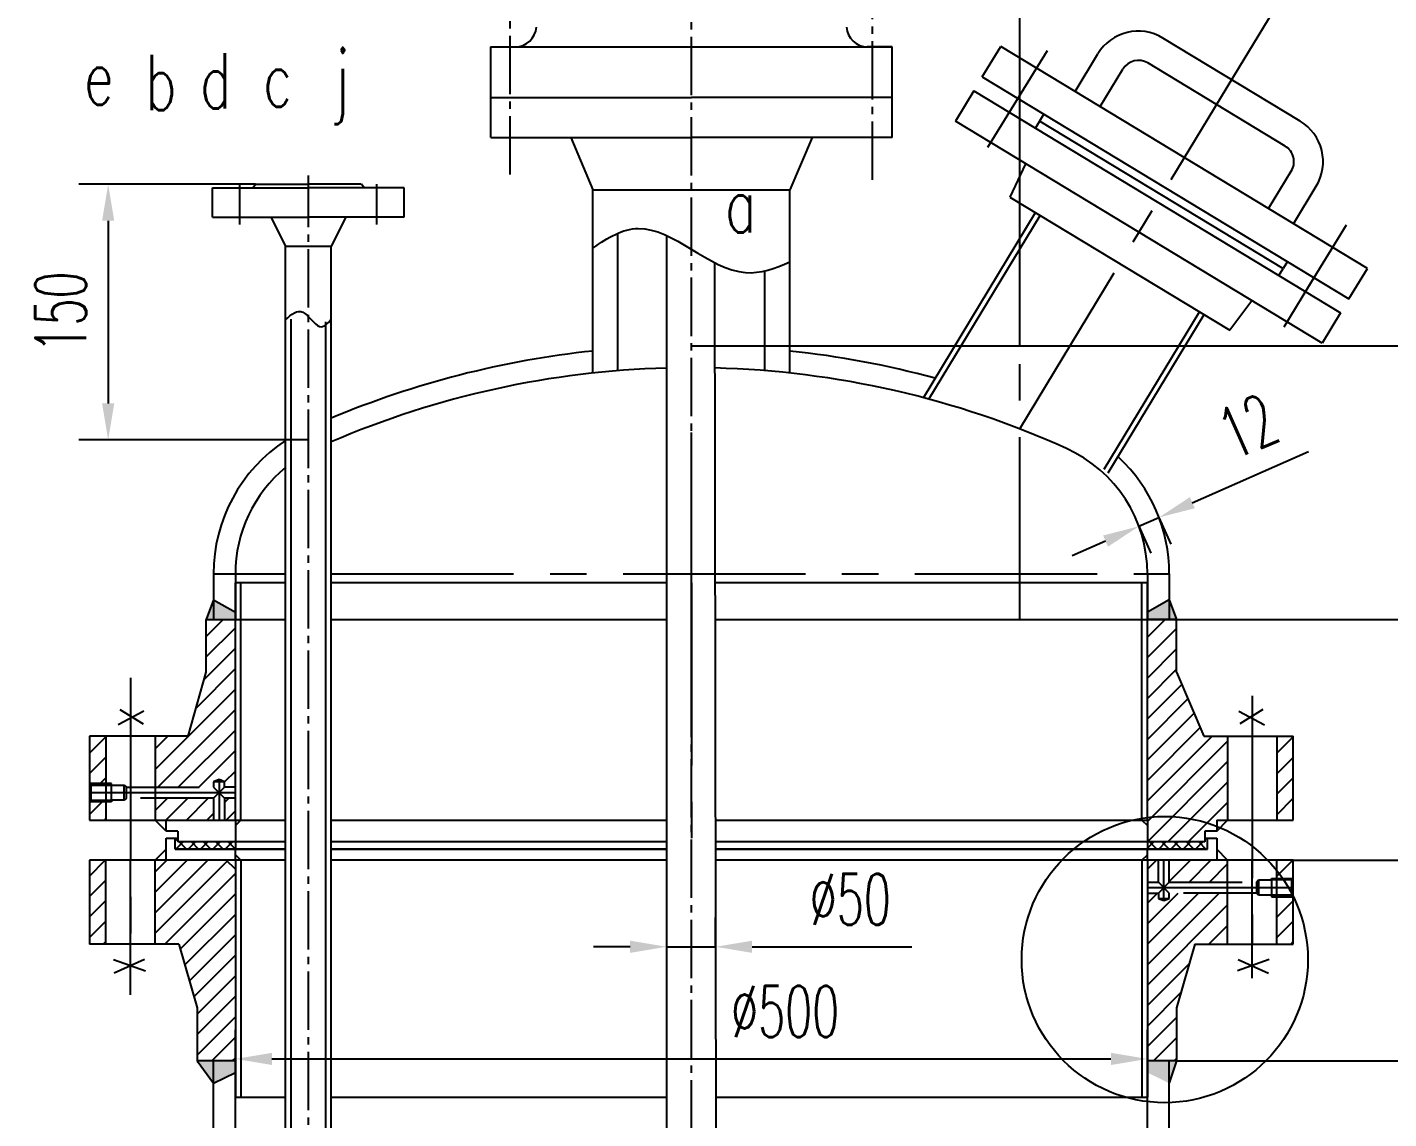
# Model space of a CAD drawing. Extents: x -80 to 3280, y -80 to 4672.
# Drawn here: x 558 to 1304, y 3226 to 3824 of the extents above; entities that cross this region are included whole.
import ezdxf

# ---------------------------------------------------------------- set-up
doc = ezdxf.new("R2010")
doc.units = 0
doc.header["$LTSCALE"] = 80
for name, pattern in [('CENT2', [0.55, 0.4, -0.05, 0.05, -0.05]), ('CENTER', [2, 1.25, -0.25, 0.25, -0.25]), ('DASHED', [0.75, 0.5, -0.25])]:
    doc.linetypes.add(name, pattern=pattern)
doc.layers.get('0').update_dxf_attribs({"linetype": 'CONTINUOUS'})
doc.layers.get('DEFPOINTS').update_dxf_attribs({"linetype": 'CONTINUOUS'})
for name, color, linetype in [('1轮廓实线层', 7, 'CONTINUOUS'), ('2细线层', 3, 'CONTINUOUS'), ('3中心线层', 1, 'CENTER'), ('4虚线层', 6, 'DASHED'), ('5剖面线层', 2, 'CONTINUOUS'), ('6文字层', 3, 'CONTINUOUS'), ('7标注层', 4, 'CONTINUOUS'), ('8符号标注层', 31, 'CONTINUOUS'), ('A', 2, 'CONTINUOUS'), ('C2', 1, 'CENT2')]:
    doc.layers.add(name, color=color, linetype=linetype)
doc.styles.add('PC_TEXTSTYLE', font='romans.shx', dxfattribs={"width": 0.618, "bigfont": 'hzfs.shx'})
doc.dimstyles.new('TH_GBDIM', dxfattribs={"dimscale": 8, "dimtxt": 3.5, "dimasz": 2.5, "dimexe": 2, "dimexo": 0, "dimgap": 1.5, "dimtad": 1, "dimdec": 1, "dimzin": 0, "dimdsep": 46, "dimtxsty": 'PC_TEXTSTYLE', "dimcen": 2.5, "dimadec": 0, "dimazin": 0, "dimtfac": 0.714286, "dimtdec": 4, "dimtmove": 0, "dimatfit": 3, "dimfxl": 0, "dimtolj": 1, "dimtzin": 0, "dimarcsym": 0})
pattern_1 = [(45, (-3659.5726, 274.477), (-5.61266, 5.61266), [])]
pattern_2 = [(45, (-3658.1023, -21.6757), (-3.367596, 3.367596), []), (135, (-3658.1023, -21.6757), (-3.367596, -3.367596), [])]

# ---------------------------------------------------------------- blocks, each defined once
blk = doc.blocks.new('*D50')
at = {"layer": '7标注层', "color": 0, "lineweight": -2, "ltscale": 10}
for p, q in [((672.08, 3237.37), (672.08, 3274.42)), ((1172.08, 3237.37), (1172.08, 3274.42)), ((692.08, 3258.42), (1152.08, 3258.42))]:
    blk.add_line(p, q, dxfattribs=at)
at = {"layer": '7标注层', "color": 0, "ltscale": 10}
for points in [[(692.08, 3261.75), (692.08, 3255.09), (672.08, 3258.42)], [(1152.08, 3261.75), (1152.08, 3255.09), (1172.08, 3258.42)]]:
    blk.add_solid(points, dxfattribs=at)
at = {"layer": 'DEFPOINTS', "color": 0, "ltscale": 10}
for p in [(1172.08, 3258.42), (672.08, 3237.37), (1172.08, 3237.37)]:
    blk.add_point(p, dxfattribs=at)
at = {"layer": '7标注层', "color": 0, "ltscale": 10, "insert": (973.48, 3284.42), "char_height": 28, "attachment_point": 5, "style": 'PC_TEXTSTYLE'}
blk.add_mtext('\\A1;%%c500{}{}', dxfattribs=at)
blk = doc.blocks.new('*D51')
at = {"layer": '7标注层', "color": 0, "lineweight": -2, "ltscale": 10}
for p, q in [((908.47, 3352.9), (908.47, 3303.9)), ((935.33, 3319.9), (935.33, 3335.9)), ((888.47, 3319.9), (868.47, 3319.9)), ((908.47, 3319.9), (935.33, 3319.9)), ((955.33, 3319.9), (1043, 3319.9))]:
    blk.add_line(p, q, dxfattribs=at)
at = {"layer": '7标注层', "color": 0, "ltscale": 10}
for points in [[(888.47, 3323.23), (888.47, 3316.57), (908.47, 3319.9)], [(955.33, 3323.23), (955.33, 3316.57), (935.33, 3319.9)]]:
    blk.add_solid(points, dxfattribs=at)
at = {"layer": 'DEFPOINTS', "color": 0, "ltscale": 10}
for p in [(908.47, 3352.9), (935.33, 3319.9), (935.33, 3319.9)]:
    blk.add_point(p, dxfattribs=at)
at = {"layer": '7标注层', "color": 0, "ltscale": 10, "insert": (1009.17, 3345.9), "char_height": 28, "attachment_point": 5, "style": 'PC_TEXTSTYLE'}
blk.add_mtext('\\A1;%%c50{}{}', dxfattribs=at)
blk = doc.blocks.new('*D52')
at = {"layer": '7标注层', "color": 0, "lineweight": -2, "ltscale": 10}
for p, q in [((1188.08, 3257.37), (1533.44, 3257.37)), ((1517.44, 3237.37), (1517.44, 2819.37)), ((1184.08, 2799.37), (1533.44, 2799.37))]:
    blk.add_line(p, q, dxfattribs=at)
at = {"layer": '7标注层', "color": 0, "ltscale": 10}
for points in [[(1514.11, 3237.37), (1520.77, 3237.37), (1517.44, 3257.37)], [(1514.11, 2819.37), (1520.77, 2819.37), (1517.44, 2799.37)]]:
    blk.add_solid(points, dxfattribs=at)
at = {"layer": 'DEFPOINTS', "color": 0, "ltscale": 10}
for p in [(1188.08, 3257.37), (1184.08, 2799.37), (1517.44, 2799.37)]:
    blk.add_point(p, dxfattribs=at)
at = {"layer": '7标注层', "color": 0, "ltscale": 10, "insert": (1491.44, 3028.37), "char_height": 28, "attachment_point": 5, "rotation": 90, "style": 'PC_TEXTSTYLE'}
blk.add_mtext('\\A1;458', dxfattribs=at)
blk = doc.blocks.new('*D53')
at = {"layer": '7标注层', "color": 0, "lineweight": -2, "ltscale": 10}
for p, q in [((1252.08, 3367.37), (1617.55, 3367.37)), ((1601.55, 3347.37), (1601.55, 2784.37)), ((1232.08, 2764.37), (1617.55, 2764.37))]:
    blk.add_line(p, q, dxfattribs=at)
at = {"layer": '7标注层', "color": 0, "ltscale": 10}
for points in [[(1598.21, 3347.37), (1604.88, 3347.37), (1601.55, 3367.37)], [(1598.21, 2784.37), (1604.88, 2784.37), (1601.55, 2764.37)]]:
    blk.add_solid(points, dxfattribs=at)
at = {"layer": 'DEFPOINTS', "color": 0, "ltscale": 10}
for p in [(1252.08, 3367.37), (1232.08, 2764.37), (1601.55, 2764.37)]:
    blk.add_point(p, dxfattribs=at)
at = {"layer": '7标注层', "color": 0, "ltscale": 10, "insert": (1575.55, 3065.87), "char_height": 28, "attachment_point": 5, "rotation": 90, "style": 'PC_TEXTSTYLE'}
blk.add_mtext('\\A1;603', dxfattribs=at)
blk = doc.blocks.new('*D54')
at = {"layer": '7标注层', "color": 0, "lineweight": -2, "ltscale": 10}
for p, q in [((922.08, 3649.37), (1711.46, 3649.37)), ((1695.46, 3629.37), (1695.46, 2658.44)), ((922.08, 2638.44), (1711.46, 2638.44))]:
    blk.add_line(p, q, dxfattribs=at)
at = {"layer": '7标注层', "color": 0, "ltscale": 10}
for points in [[(1692.13, 3629.37), (1698.79, 3629.37), (1695.46, 3649.37)], [(1692.13, 2658.44), (1698.79, 2658.44), (1695.46, 2638.44)]]:
    blk.add_solid(points, dxfattribs=at)
at = {"layer": 'DEFPOINTS', "color": 0, "ltscale": 10}
for p in [(922.08, 3649.37), (922.08, 2638.44), (1695.46, 2638.44)]:
    blk.add_point(p, dxfattribs=at)
at = {"layer": '7标注层', "color": 0, "ltscale": 10, "insert": (1669.46, 3143.91), "char_height": 28, "attachment_point": 5, "rotation": 90, "style": 'PC_TEXTSTYLE'}
blk.add_mtext('\\A1;1000{}{}', dxfattribs=at)
blk = doc.blocks.new('*D55')
at = {"layer": '7标注层', "color": 0, "lineweight": -2, "ltscale": 10}
for p, q in [((1252.08, 3367.37), (1362.77, 3367.37)), ((1346.77, 3347.37), (1346.77, 2987.22)), ((1343.86, 2967.22), (1362.77, 2967.22))]:
    blk.add_line(p, q, dxfattribs=at)
at = {"layer": '7标注层', "color": 0, "ltscale": 10}
for points in [[(1343.44, 3347.37), (1350.11, 3347.37), (1346.77, 3367.37)], [(1343.44, 2987.22), (1350.11, 2987.22), (1346.77, 2967.22)]]:
    blk.add_solid(points, dxfattribs=at)
at = {"layer": 'DEFPOINTS', "color": 0, "ltscale": 10}
for p in [(1252.08, 3367.37), (1343.86, 2967.22), (1346.77, 2967.22)]:
    blk.add_point(p, dxfattribs=at)
at = {"layer": '7标注层', "color": 0, "ltscale": 10, "insert": (1320.77, 3167.3), "char_height": 28, "attachment_point": 5, "rotation": 90, "style": 'PC_TEXTSTYLE'}
blk.add_mtext('\\A1;400', dxfattribs=at)
blk = doc.blocks.new('*D58')
at = {"layer": '7标注层', "color": 0, "lineweight": -2, "ltscale": 10}
for p, q in [((1196.72, 3563.36), (1260.32, 3591.49)), ((1167.44, 3550.41), (1178.43, 3555.27)), ((1178.43, 3555.27), (1184.9, 3540.64)), ((1167.44, 3550.41), (1173.91, 3535.77)), ((1149.15, 3542.32), (1130.86, 3534.23))]:
    blk.add_line(p, q, dxfattribs=at)
at = {"layer": '7标注层', "color": 0, "ltscale": 10}
for points in [[(1195.38, 3566.41), (1198.07, 3560.31), (1178.43, 3555.27)], [(1147.8, 3545.37), (1150.5, 3539.27), (1167.44, 3550.41)]]:
    blk.add_solid(points, dxfattribs=at)
at = {"layer": 'DEFPOINTS', "color": 0, "ltscale": 10}
for p in [(1178.43, 3555.27), (1178.43, 3555.27), (1167.44, 3550.41)]:
    blk.add_point(p, dxfattribs=at)
at = {"layer": '7标注层', "color": 0, "ltscale": 10, "insert": (1227.15, 3605.25), "char_height": 28, "attachment_point": 5, "rotation": 23.85968, "style": 'PC_TEXTSTYLE'}
blk.add_mtext('\\A1;12', dxfattribs=at)
blk = doc.blocks.new('*D62')
at = {"layer": '2细线层', "color": 0, "lineweight": -2, "ltscale": 10}
for p, q in [((1188.08, 3499.37), (1533.44, 3499.37)), ((1517.44, 3479.37), (1517.44, 3277.37)), ((1188.08, 3257.37), (1533.44, 3257.37))]:
    blk.add_line(p, q, dxfattribs=at)
at = {"layer": '2细线层', "color": 0, "ltscale": 10}
for points in [[(1514.11, 3479.37), (1520.77, 3479.37), (1517.44, 3499.37)], [(1514.11, 3277.37), (1520.77, 3277.37), (1517.44, 3257.37)]]:
    blk.add_solid(points, dxfattribs=at)
at = {"layer": 'DEFPOINTS', "color": 0, "ltscale": 10}
for p in [(1188.08, 3499.37), (1188.08, 3257.37), (1517.44, 3257.37)]:
    blk.add_point(p, dxfattribs=at)
at = {"layer": '2细线层', "color": 0, "ltscale": 10, "insert": (1491.44, 3319.38), "char_height": 28, "attachment_point": 5, "rotation": 90, "style": 'PC_TEXTSTYLE'}
blk.add_mtext('\\A1;242', dxfattribs=at)
blk = doc.blocks.new('*D63')
at = {"layer": '2细线层', "color": 0, "lineweight": -2, "ltscale": 10}
for p, q in [((683.07, 3737.97), (586.31, 3737.97)), ((602.31, 3717.97), (602.31, 3617.79)), ((712.08, 3597.79), (586.31, 3597.79))]:
    blk.add_line(p, q, dxfattribs=at)
at = {"layer": '2细线层', "color": 0, "ltscale": 10}
for points in [[(598.98, 3717.97), (605.64, 3717.97), (602.31, 3737.97)], [(598.98, 3617.79), (605.64, 3617.79), (602.31, 3597.79)]]:
    blk.add_solid(points, dxfattribs=at)
at = {"layer": 'DEFPOINTS', "color": 0, "ltscale": 10}
for p in [(683.07, 3737.97), (602.31, 3597.79), (712.08, 3597.79)]:
    blk.add_point(p, dxfattribs=at)
at = {"layer": '2细线层', "color": 0, "ltscale": 10, "insert": (576.31, 3667.88), "char_height": 28, "attachment_point": 5, "rotation": 90, "style": 'PC_TEXTSTYLE'}
blk.add_mtext('\\A1;150{}{}', dxfattribs=at)
blk = doc.blocks.new('*D68')
at = {"layer": '2细线层', "color": 0, "lineweight": -2, "ltscale": 10}
for p, q in [((922.08, 3649.37), (1532.85, 3649.37)), ((1516.85, 3629.37), (1516.85, 3519.37)), ((1188.08, 3499.37), (1532.85, 3499.37))]:
    blk.add_line(p, q, dxfattribs=at)
at = {"layer": '2细线层', "color": 0, "ltscale": 10}
for points in [[(1513.52, 3629.37), (1520.18, 3629.37), (1516.85, 3649.37)], [(1513.52, 3519.37), (1520.18, 3519.37), (1516.85, 3499.37)]]:
    blk.add_solid(points, dxfattribs=at)
at = {"layer": 'DEFPOINTS', "color": 0, "ltscale": 10}
for p in [(922.08, 3649.37), (1188.08, 3499.37), (1516.85, 3499.37)]:
    blk.add_point(p, dxfattribs=at)
at = {"layer": '2细线层', "color": 0, "ltscale": 10, "insert": (1490.85, 3574.37), "char_height": 28, "attachment_point": 5, "rotation": 90, "style": 'PC_TEXTSTYLE'}
blk.add_mtext('\\A1;150', dxfattribs=at)
blk = doc.blocks.new('*D69')
at = {"layer": '2细线层', "color": 0, "lineweight": -2, "ltscale": 10}
for p, q in [((1102.08, 3649.37), (1102.08, 3930.43)), ((1222.56, 3802.38), (1271.5, 3883.05))]:
    blk.add_line(p, q, dxfattribs=at)
blk.add_arc((1102.08, 3603.8), 310.62, 62.44332, 86.31029, dxfattribs=at)
at = {"layer": '2细线层', "color": 0, "ltscale": 10}
for points in [[(1121.96, 3910.45), (1122.17, 3917.12), (1102.08, 3914.43)], [(1247.42, 3882.09), (1244.14, 3876.29), (1263.2, 3869.37)]]:
    blk.add_solid(points, dxfattribs=at)
at = {"layer": 'DEFPOINTS', "color": 0, "ltscale": 10}
for p in [(1212.54, 3894.12), (1222.56, 3802.38), (1102.08, 3649.37), (1102.08, 3603.8), (1102.08, 3499.37)]:
    blk.add_point(p, dxfattribs=at)
at = {"layer": '2细线层', "color": 0, "ltscale": 10, "insert": (1192.73, 3927.99), "char_height": 28, "attachment_point": 5, "rotation": 344.37681, "style": 'PC_TEXTSTYLE'}
blk.add_mtext('\\A1;30%%d{}{}', dxfattribs=at)

msp = doc.modelspace()

# ---------------------------------------------------------------- hatches: boundary and pattern name
at = {"layer": '5剖面线层', "ltscale": 10}
for points in [[(660.08, 3510.05), (656.08, 3499.37), (660.08, 3499.37)], [(1184.08, 3510.05), (1188.08, 3499.37), (1184.08, 3499.37)], [(660.08, 3257.37), (651.08, 3257.37), (660.08, 3245.08)], [(1188.08, 3257.37), (1184.08, 3257.37), (1184.08, 3245.37)]]:
    msp.add_hatch(color=256, dxfattribs=at).paths.add_polyline_path(points)
h = msp.add_hatch(color=256, dxfattribs=at)
h.paths.add_polyline_path([(672.08, 3503.4), (660.08, 3510.05), (660.08, 3499.37), (672.08, 3499.37)])
h.paths.add_polyline_path([(672.08, 3257.37), (660.08, 3257.37), (660.08, 3245.08), (672.08, 3250.97)])
h = msp.add_hatch(color=256, dxfattribs=at)
h.paths.add_polyline_path([(1172.08, 3503.4), (1184.08, 3510.05), (1184.08, 3499.37), (1172.08, 3499.37)])
h.paths.add_polyline_path([(1172.08, 3257.37), (1184.08, 3257.37), (1184.08, 3245.08), (1172.08, 3250.97)])
h = msp.add_hatch(dxfattribs=at)
h.set_pattern_fill('ANSI31', color=256, scale=2.5, style=0)
h.set_pattern_definition(pattern_1)
h.paths.add_polyline_path([(601.08, 3435.37), (592.08, 3435.37), (592.08, 3409.37), (601.08, 3409.37)])
h.paths.add_polyline_path([(601.08, 3399.37), (592.08, 3399.37), (592.08, 3389.37), (601.08, 3389.37)])
h.paths.add_polyline_path([(672.08, 3499.37), (660.08, 3499.37), (656.08, 3499.37), (656.08, 3470.37), (646.08, 3435.37), (628.08, 3435.37), (628.08, 3407.37), (660.08, 3407.37), (660.08, 3410.37), (663.08, 3411.53), (666.08, 3410.37), (666.08, 3407.37), (672.08, 3407.37)])
h.paths.add_polyline_path([(660.08, 3401.37), (628.08, 3401.37), (628.08, 3389.37), (660.08, 3389.37)])
h.paths.add_polyline_path([(672.08, 3401.37), (666.08, 3401.37), (666.08, 3389.37), (667.08, 3389.37), (672.08, 3394.37)])
h.paths.add_polyline_path([(601.08, 3367.37), (592.08, 3367.37), (592.08, 3321.37), (601.08, 3321.37)])
h.paths.add_polyline_path([(672.08, 3362.37), (667.08, 3367.37), (628.08, 3367.37), (628.08, 3321.37), (641.08, 3321.37), (651.08, 3286.37), (651.08, 3257.37), (672.08, 3257.37)])
h = msp.add_hatch(dxfattribs=at)
h.set_pattern_fill('ANSI31', color=256, scale=2.5, style=0)
h.set_pattern_definition(pattern_1)
h.paths.add_polyline_path([(1172.08, 3389.37), (1172.08, 3377.37), (1203.58, 3377.37), (1203.58, 3383.37), (1210.08, 3383.37), (1210.08, 3389.37), (1216.08, 3389.37), (1216.08, 3435.37), (1203.08, 3435.37), (1188.08, 3470.37), (1188.08, 3499.37), (1172.08, 3499.37)])
h.paths.add_polyline_path([(1252.08, 3435.37), (1243.08, 3435.37), (1243.08, 3389.37), (1252.08, 3389.37)])
h.paths.add_polyline_path([(1198.08, 3321.37), (1216.08, 3321.37), (1216.08, 3349.37), (1184.08, 3349.37), (1184.08, 3346.37), (1181.08, 3345.22), (1178.08, 3346.37), (1178.08, 3349.37), (1172.08, 3349.37), (1172.08, 3257.37), (1188.08, 3257.37), (1188.08, 3286.37)])
h.paths.add_polyline_path([(1184.08, 3367.37), (1184.08, 3355.37), (1216.08, 3355.37), (1216.08, 3367.37)])
h.paths.add_polyline_path([(1243.08, 3321.37), (1252.08, 3321.37), (1252.08, 3347.37), (1243.08, 3347.37)])
h.paths.add_polyline_path([(1252.08, 3357.37), (1252.08, 3367.37), (1243.08, 3367.37), (1243.08, 3357.37)])
h = msp.add_hatch(dxfattribs=at)
h.set_pattern_fill('ANSI37', color=6, scale=1.5, style=0)
h.set_pattern_definition(pattern_2)
h.paths.add_polyline_path([(672.08, 3377.37), (640.58, 3377.37), (640.58, 3379.37), (639.08, 3379.37), (639.08, 3373.37), (672.08, 3373.37)])
h = msp.add_hatch(dxfattribs=at)
h.set_pattern_fill('ANSI37', color=6, scale=1.5, style=0)
h.set_pattern_definition(pattern_2)
h.paths.add_polyline_path([(1205.08, 3379.37), (1203.58, 3379.37), (1203.58, 3377.37), (1172.08, 3377.37), (1172.08, 3373.37), (1205.08, 3373.37)])

# ---------------------------------------------------------------- linework, layer by layer
for p, q in [((660.08, 3524.37), (660.08, 3499.37)), ((672.08, 3524.37), (672.08, 3499.37)), ((1172.08, 3524.37), (1172.08, 3499.37)), ((1184.08, 3524.37), (1184.08, 3499.37)), ((660.08, 3499.37), (699.58, 3499.37)), ((724.61, 3499.37), (908.47, 3499.37)), ((935.06, 3499.37), (1184.08, 3499.37)), ((660.08, 2774.37), (660.08, 3257.37)), ((1184.08, 2774.37), (1184.08, 3257.37)), ((672.08, 2774.37), (672.08, 3237.37)), ((1172.08, 2774.37), (1172.08, 3237.37))]:
    msp.add_line(p, q)
for centre, radius, start, end in [((922.08, 3138.01), 511.36, 96.06179, 112.71599), ((922.08, 3138.01), 511.36, 74.8486, 83.93821), ((922.08, 3138.01), 499.36, 91.56202, 113.29363), ((922.08, 3138.01), 499.36, 65.67703, 88.53322), ((747.44, 3524.37), 87.37, 123.22147, 180), ((1096.71, 3524.37), 75.37, 0, 65.67703), ((1096.71, 3524.37), 87.37, 0, 46.91785), ((747.44, 3524.37), 75.37, 129.42828, 180)]:
    msp.add_arc(centre, radius, start, end)
msp.add_open_spline([(699.58, 3663.59), (702.81, 3666.87), (709.44, 3671.6), (717.52, 3656.75), (722.52, 3661.25), (724.61, 3664.08)], degree=3, knots=[4.331592, 4.331592, 4.331592, 4.331592, 15.590768, 27.725511, 36.544948, 36.544948, 36.544948, 36.544948])
at = {"layer": '1轮廓实线层'}
for p, q in [((1255.89, 3772.54), (1180.61, 3818.11)), ((1292.7, 3691.8), (1091.67, 3813.5)), ((1132.45, 3788.82), (1144.92, 3809.36)), ((1146.14, 3780.53), (1158.59, 3801.06)), ((1247.6, 3758.85), (1172.32, 3804.42)), ((1081.57, 3796.82), (1282.61, 3675.12)), ((1076.91, 3789.12), (1277.95, 3667.42)), ((1267.85, 3650.74), (1066.81, 3772.44)), ((1110.7, 3768.67), (1115.36, 3776.37)), ((1113.03, 3772.52), (1246.49, 3691.73)), ((1113.03, 3772.52), (1246.49, 3691.73)), ((1105.31, 3749.14), (1096.75, 3730.94)), ((1238.53, 3724.6), (1250.97, 3745.11)), ((1252.22, 3716.31), (1264.65, 3736.81)), ((1096.75, 3730.94), (1217.2, 3658.02)), ((1049.3, 3620.9), (1110.78, 3722.45)), ((1052.32, 3620.09), (1113.34, 3720.89)), ((1248.82, 3695.58), (1246.49, 3691.73)), ((1244.15, 3687.88), (1246.49, 3691.73)), ((1282.61, 3675.12), (1292.7, 3691.8)), ((1229.35, 3674.05), (1217.2, 3658.02)), ((1148.29, 3581.66), (1200.6, 3668.07)), ((1150.58, 3579.64), (1203.17, 3666.52)), ((1277.95, 3667.42), (1267.85, 3650.74)), ((672.08, 3389.37), (672.08, 3519.37)), ((699.58, 3519.37), (672.08, 3519.37)), ((675.08, 3389.37), (675.08, 3519.37)), ((908.47, 3519.37), (724.61, 3519.37)), ((1172.08, 3519.37), (935.03, 3519.37)), ((1169.08, 3389.37), (1169.08, 3519.37)), ((1172.08, 3389.37), (1172.08, 3519.37)), ((656.08, 3499.37), (672.08, 3499.37)), ((656.08, 3470.37), (656.08, 3499.37)), ((1172.08, 3499.37), (1188.08, 3499.37)), ((1188.08, 3499.37), (1172.08, 3499.37)), ((1188.08, 3470.37), (1188.08, 3499.37)), ((646.08, 3435.37), (656.08, 3470.37)), ((646.08, 3435.37), (592.08, 3435.37)), ((592.08, 3435.37), (592.08, 3389.37)), ((601.08, 3435.37), (601.08, 3389.37)), ((628.08, 3435.37), (628.08, 3389.37)), ((1203.08, 3435.37), (1252.08, 3435.37)), ((1216.08, 3435.37), (1216.08, 3389.37)), ((1243.08, 3435.37), (1243.08, 3389.37)), ((1252.08, 3389.37), (1252.08, 3435.37)), ((592.08, 3389.37), (634.08, 3389.37)), ((634.08, 3383.37), (628.08, 3389.37)), ((628.08, 3389.37), (699.58, 3389.37)), ((634.08, 3383.37), (634.08, 3389.37)), ((672.08, 3394.37), (667.08, 3389.37)), ((675.08, 3389.37), (672.08, 3386.37)), ((672.08, 3389.37), (672.08, 3373.37)), ((724.61, 3389.37), (908.47, 3389.37)), ((935.23, 3389.37), (1172.08, 3389.37)), ((1169.08, 3389.37), (1172.08, 3386.37)), ((1172.08, 3389.37), (1172.08, 3373.37)), ((1210.08, 3383.37), (1216.08, 3389.37)), ((1210.08, 3389.37), (1210.08, 3383.37)), ((1210.08, 3389.37), (1252.08, 3389.37)), ((640.58, 3383.37), (634.08, 3383.37)), ((640.58, 3383.37), (640.58, 3377.37)), ((1203.58, 3383.37), (1203.58, 3377.37)), ((1210.08, 3383.37), (1203.58, 3383.37)), ((634.08, 3379.37), (640.58, 3379.37)), ((634.08, 3367.37), (634.08, 3379.37)), ((639.08, 3373.37), (639.08, 3379.37)), ((699.58, 3377.37), (640.58, 3377.37)), ((908.47, 3377.37), (724.61, 3377.37)), ((1203.58, 3377.37), (935.25, 3377.37)), ((1203.58, 3379.37), (1210.08, 3379.37)), ((1205.08, 3373.37), (1205.08, 3379.37)), ((1210.08, 3379.37), (1210.08, 3367.37)), ((592.08, 3367.37), (592.08, 3321.37)), ((699.58, 3367.37), (592.08, 3367.37)), ((601.08, 3321.37), (601.08, 3367.37)), ((628.08, 3321.37), (628.08, 3367.37)), ((639.08, 3373.37), (699.58, 3373.37)), ((699.58, 3373.37), (640.58, 3373.37)), ((672.08, 3362.37), (667.08, 3367.37)), ((672.08, 3367.37), (672.08, 3373.37)), ((675.08, 3367.37), (672.08, 3370.37)), ((672.08, 3367.37), (672.08, 3237.37)), ((675.08, 3367.37), (675.08, 3237.37)), ((908.47, 3373.37), (724.61, 3373.37)), ((724.61, 3373.37), (908.47, 3373.37)), ((908.47, 3367.37), (724.61, 3367.37)), ((1203.58, 3373.37), (935.25, 3373.37)), ((935.25, 3373.37), (1205.08, 3373.37)), ((1252.08, 3367.37), (935.26, 3367.37)), ((1169.08, 3367.37), (1172.08, 3370.37)), ((1169.08, 3367.37), (1169.08, 3237.37)), ((1172.08, 3367.37), (1172.08, 3373.37)), ((1172.08, 3362.37), (1177.08, 3367.37)), ((1172.08, 3367.37), (1172.08, 3237.37)), ((1216.08, 3321.37), (1216.08, 3367.37)), ((1243.08, 3321.37), (1243.08, 3367.37)), ((1252.08, 3321.37), (1252.08, 3367.37)), ((641.08, 3321.37), (592.08, 3321.37)), ((641.08, 3321.37), (651.08, 3286.37)), ((1198.08, 3321.37), (1188.08, 3286.37)), ((1198.08, 3321.37), (1252.08, 3321.37)), ((651.08, 3286.37), (651.08, 3257.37)), ((1188.08, 3286.37), (1188.08, 3257.37)), ((672.08, 3257.37), (651.08, 3257.37)), ((1188.08, 3257.37), (1172.08, 3257.37)), ((672.08, 3237.37), (699.58, 3237.37)), ((724.61, 3237.37), (908.47, 3237.37)), ((935.45, 3237.37), (1172.08, 3237.37))]:
    msp.add_line(p, q, dxfattribs=at)
at = {"layer": '1轮廓实线层', "ltscale": 10}
for p, q in [((812.08, 3813.25), (1032.08, 3813.25)), ((1081.57, 3796.82), (1091.67, 3813.5)), ((1076.91, 3789.12), (1066.81, 3772.44)), ((660.08, 3510.05), (656.08, 3499.37)), ((660.08, 3510.05), (672.08, 3503.4)), ((1184.08, 3510.05), (1172.08, 3503.4)), ((1184.08, 3510.05), (1188.08, 3499.37)), ((672.08, 3499.37), (699.58, 3499.37)), ((724.61, 3499.37), (908.47, 3499.37)), ((935.06, 3499.37), (1172.08, 3499.37)), ((1188.08, 3470.37), (1203.08, 3435.37)), ((621.89, 3449.1), (607.84, 3441.62)), ((608.78, 3450.04), (621.42, 3442.08)), ((1222.27, 3449.1), (1236.31, 3441.62)), ((1235.38, 3450.04), (1222.74, 3442.08)), ((628.08, 3367.37), (634.08, 3373.37)), ((1216.08, 3367.37), (1210.08, 3373.37)), ((605.27, 3312.91), (622.74, 3306.68)), ((622.32, 3312.91), (605.68, 3305.43)), ((1238.89, 3312.91), (1221.42, 3306.68)), ((1221.83, 3312.91), (1238.47, 3305.43)), ((651.08, 3257.37), (660.08, 3245.08)), ((1188.08, 3257.37), (1184.08, 3245.37)), ((660.08, 3245.08), (672.08, 3250.97))]:
    msp.add_line(p, q, dxfattribs=at)
at = {"layer": '1轮廓实线层'}
for centre, radius, start, end in [((1167.14, 3795.87), 26, 58.80987, 148.75361), ((1167.14, 3795.87), 10, 58.80987, 148.75361), ((1242.42, 3750.3), 26, 328.75361, 58.80987), ((1242.42, 3750.3), 10, 328.75361, 58.80987)]:
    msp.add_arc(centre, radius, start, end, dxfattribs=at)
msp.add_open_spline([(868.08, 3702.97), (876.3, 3708.85), (903.39, 3724.22), (939.54, 3681.89), (967.95, 3691.7), (976.08, 3695.41)], degree=3, knots=[10.044544, 10.044544, 10.044544, 10.044544, 37.94023, 101.594631, 127.026758, 127.026758, 127.026758, 127.026758], dxfattribs=at)
at = {"layer": '3中心线层'}
for p, q in [((1084.51, 3758.22), (1117.27, 3811.22)), ((1102.08, 3603.8), (1222.56, 3802.38)), ((1281.15, 3715.54), (1258.44, 3678.65)), ((1247.05, 3659.83), (1263.62, 3687.2)), ((922.08, 3499.37), (922.08, 3649.37)), ((1102.08, 3499.37), (1102.08, 3649.37)), ((922.08, 3461.84), (922.08, 3603.84)), ((660.08, 3524.37), (699.58, 3524.37)), ((724.61, 3524.37), (1184.08, 3524.37)), ((922.08, 3519.37), (922.08, 3377.37)), ((614.58, 3467.26), (614.58, 3321.37)), ((1229.58, 3457.51), (1229.58, 3321.37)), ((614.58, 3435.37), (614.58, 3389.37)), ((663.08, 3411.53), (663.08, 3389.37)), ((672.08, 3404.37), (592.08, 3404.37)), ((614.58, 3293.61), (614.58, 3367.37)), ((1181.08, 3345.22), (1181.08, 3367.37)), ((1229.58, 3321.37), (1229.58, 3367.37)), ((1229.58, 3302.78), (1229.58, 3367.37)), ((1172.08, 3352.37), (1252.08, 3352.37))]:
    msp.add_line(p, q, dxfattribs=at)
at = {"layer": '4虚线层'}
for p, q in [((663.08, 3411.53), (660.08, 3410.37)), ((666.08, 3410.37), (663.08, 3411.53)), ((592.08, 3409.37), (592.89, 3408.56)), ((604.08, 3409.37), (592.08, 3409.37)), ((592.89, 3408.56), (592.89, 3400.19)), ((592.89, 3408.56), (604.08, 3408.56)), ((604.08, 3408.56), (604.08, 3409.37)), ((604.08, 3408.56), (611.08, 3408.56)), ((604.08, 3400.19), (604.08, 3408.56)), ((611.08, 3408.56), (612.27, 3407.37)), ((611.08, 3400.19), (611.08, 3408.56)), ((612.27, 3407.37), (660.08, 3407.37)), ((612.27, 3401.37), (612.27, 3407.37)), ((660.08, 3410.37), (660.08, 3407.37)), ((666.08, 3410.37), (660.08, 3410.37)), ((666.08, 3407.37), (660.08, 3401.37)), ((660.08, 3407.37), (666.08, 3401.37)), ((666.08, 3407.37), (666.08, 3410.37)), ((672.08, 3407.37), (666.08, 3407.37)), ((592.08, 3399.37), (592.89, 3400.19)), ((604.08, 3399.37), (592.08, 3399.37)), ((592.89, 3400.19), (604.08, 3400.19)), ((604.08, 3400.19), (604.08, 3399.37)), ((611.08, 3400.19), (604.08, 3400.19)), ((612.27, 3401.37), (611.08, 3400.19)), ((660.08, 3401.37), (612.27, 3401.37)), ((660.08, 3401.37), (660.08, 3389.37)), ((666.08, 3401.37), (666.08, 3389.37)), ((672.08, 3401.37), (666.08, 3401.37)), ((1178.08, 3355.37), (1178.08, 3367.37)), ((1184.08, 3355.37), (1184.08, 3367.37)), ((1172.08, 3355.37), (1178.08, 3355.37)), ((1178.08, 3349.37), (1184.08, 3355.37)), ((1184.08, 3349.37), (1178.08, 3355.37)), ((1184.08, 3355.37), (1231.89, 3355.37)), ((1231.89, 3355.37), (1233.08, 3356.56)), ((1231.89, 3355.37), (1231.89, 3349.37)), ((1233.08, 3356.56), (1240.08, 3356.56)), ((1233.08, 3356.56), (1233.08, 3348.19)), ((1240.08, 3357.37), (1252.08, 3357.37)), ((1240.08, 3356.56), (1240.08, 3357.37)), ((1251.27, 3356.56), (1240.08, 3356.56)), ((1240.08, 3356.56), (1240.08, 3348.19)), ((1252.08, 3357.37), (1251.27, 3356.56)), ((1251.27, 3348.19), (1251.27, 3356.56)), ((1172.08, 3349.37), (1178.08, 3349.37)), ((1178.08, 3349.37), (1178.08, 3346.37)), ((1178.08, 3346.37), (1181.08, 3345.22)), ((1178.08, 3346.37), (1184.08, 3346.37)), ((1181.08, 3345.22), (1184.08, 3346.37)), ((1231.89, 3349.37), (1184.08, 3349.37)), ((1184.08, 3346.37), (1184.08, 3349.37)), ((1233.08, 3348.19), (1231.89, 3349.37)), ((1240.08, 3348.19), (1233.08, 3348.19)), ((1251.27, 3348.19), (1240.08, 3348.19)), ((1240.08, 3348.19), (1240.08, 3347.37)), ((1240.08, 3347.37), (1252.08, 3347.37)), ((1252.08, 3347.37), (1251.27, 3348.19))]:
    msp.add_line(p, q, dxfattribs=at)
at = {"layer": '5剖面线层'}
for p, q in [((811.97, 3813.25), (825.52, 3813.25)), ((1032.19, 3813.25), (1018.37, 3813.25)), ((908.47, 3709.82), (908.47, 2856.73)), ((934.77, 3695.02), (936.02, 2856.73))]:
    msp.add_line(p, q, dxfattribs=at)
at = {"layer": '5剖面线层', "ltscale": 10}
msp.add_line((724.61, 3499.37), (908.47, 3499.37), dxfattribs=at)
at = {"layer": '5剖面线层'}
for centre, start, end in [((825.52, 3824.84), 270, 355.96277), ((1018.64, 3824.84), 184.03723, 270)]:
    msp.add_arc(centre, 11.59, start, end, dxfattribs=at)
at = {"layer": '8符号标注层', "ltscale": 10}
msp.add_circle((1181.61, 3312.88), 78.46, dxfattribs=at)
at = {"layer": 'A'}
for p, q in [((812.08, 3789.81), (812.08, 3813.25)), ((812.08, 3763.49), (812.08, 3808.93)), ((1032.08, 3789.81), (1032.08, 3813.25)), ((1032.08, 3763.49), (1032.08, 3808.93)), ((812.08, 3785.49), (922.08, 3785.49)), ((812.08, 3785.49), (922.08, 3785.49)), ((812.08, 3785.49), (922.08, 3785.49)), ((1032.08, 3785.49), (922.08, 3785.49)), ((1032.08, 3785.49), (922.08, 3785.49)), ((1032.08, 3785.49), (922.08, 3785.49)), ((812.08, 3763.49), (922.08, 3763.49)), ((855.92, 3763.49), (868.08, 3734.91)), ((1032.08, 3763.49), (922.08, 3763.49)), ((988.24, 3763.49), (976.08, 3734.91)), ((659.58, 3719.97), (659.58, 3735.97)), ((659.58, 3735.97), (712.08, 3735.97)), ((681.58, 3735.93), (683.07, 3737.97)), ((683.08, 3737.97), (712.19, 3737.97)), ((741.11, 3737.97), (712, 3737.97)), ((764.61, 3735.97), (712.08, 3735.97)), ((742.61, 3735.93), (741.12, 3737.97)), ((764.61, 3719.97), (764.61, 3735.97)), ((868.08, 3734.91), (976.08, 3734.91)), ((868.08, 3634.45), (868.08, 3734.91)), ((976.08, 3634.45), (976.08, 3734.91)), ((659.58, 3719.97), (712.09, 3719.97)), ((691.51, 3719.97), (699.58, 3704)), ((764.61, 3719.97), (712.09, 3719.97)), ((732.64, 3719.97), (724.61, 3704.06)), ((881.74, 3635.74), (881.74, 3711.05)), ((699.58, 3704), (724.61, 3704)), ((699.58, 2840.39), (699.58, 3704)), ((724.61, 2866.46), (724.61, 3704.06)), ((962.42, 3635.74), (962.42, 3690.47)), ((702.58, 2843.52), (702.58, 3663.89)), ((721.61, 2863.33), (721.61, 3662.45))]:
    msp.add_line(p, q, dxfattribs=at)
at = {"layer": 'C2'}
for p, q in [((922.08, 2554.73), (922.08, 4520.47)), ((822.79, 3743.27), (822.79, 3829.83)), ((1021.44, 3740.37), (1021.44, 3830.98)), ((712.08, 2834.36), (712.08, 3742.81)), ((674.58, 3715.8), (674.58, 3737.97)), ((749.61, 3715.8), (749.61, 3737.97))]:
    msp.add_line(p, q, dxfattribs=at)

# ---------------------------------------------------------------- texts
at = {"layer": '6文字层', "ltscale": 14, "style": 'PC_TEXTSTYLE', "width": 0.7}
for s, p in [('b', (622.69, 3778.54)), ('d', (652.66, 3779.46)), ('j', (725.46, 3780.96)), ('e', (588.93, 3781.51)), ('c', (687.04, 3780.45)), ('a', (940.39, 3711.43))]:
    msp.add_text(s, height=30.4, dxfattribs=at).set_placement(p)

# ---------------------------------------------------------------- dimensions: what is measured, and where the dimension line sits
at = {"layer": '2细线层', "ltscale": 10}
dim = msp.add_angular_dim_2l(base=(1212.54, 3894.12), line1=((1102.08, 3603.8), (1222.56, 3802.38)), line2=((1102.08, 3499.37), (1102.08, 3649.37)), text='30%%d{}{}', dimstyle='TH_GBDIM', override={"dimgap": 1.5, "dimtad": 1, "dimjust": 0, "dimdec": 0, "dimzin": 8, "dimse1": 0, "dimse2": 0, "dimsd1": 0, "dimsd2": 0, "dimadec": 0, "dimtdec": 0}, dxfattribs=at)
dim.commit()
dim.dimension.update_dxf_attribs({"geometry": '*D69', "text_midpoint": (1192.73, 3927.99)})
dim = msp.add_linear_dim(base=(602.31, 3597.79), p1=(683.07, 3737.97), p2=(712.08, 3597.79), angle=90, text='150{}{}', dimstyle='TH_GBDIM', override={"dimgap": 1.5, "dimtad": 1, "dimjust": 0, "dimdec": 0, "dimlfac": 1, "dimzin": 8, "dimse1": 0, "dimse2": 0, "dimsd1": 0, "dimsd2": 0, "dimtdec": 0}, dxfattribs=at)
dim.commit()
dim.dimension.update_dxf_attribs({"geometry": '*D63', "text_midpoint": (576.31, 3667.88)})
dim = msp.add_linear_dim(base=(1516.85, 3499.37), p1=(922.08, 3649.37), p2=(1188.08, 3499.37), angle=90, dimstyle='TH_GBDIM', override={"dimdec": 0, "dimzin": 8, "dimtdec": 0}, dxfattribs=at)
dim.commit()
dim.dimension.update_dxf_attribs({"geometry": '*D68', "text_midpoint": (1490.85, 3574.37)})
dim = msp.add_linear_dim(base=(1517.44, 3257.37), p1=(1188.08, 3499.37), p2=(1188.08, 3257.37), angle=90, dimstyle='TH_GBDIM', override={"dimdec": 0, "dimzin": 8, "dimtdec": 0}, dxfattribs=at)
dim.commit()
dim.dimension.update_dxf_attribs({"geometry": '*D62', "text_midpoint": (1517.44, 3319.38), "dimtype": 160})
at = {"layer": '7标注层', "ltscale": 10}
dim = msp.add_linear_dim(base=(1695.46, 2638.44), p1=(922.08, 3649.37), p2=(922.08, 2638.44), angle=90, text='1000{}{}', dimstyle='TH_GBDIM', override={"dimgap": 1.5, "dimtad": 1, "dimjust": 0, "dimdec": 0, "dimlfac": 1, "dimzin": 8, "dimse1": 0, "dimse2": 0, "dimsd1": 0, "dimsd2": 0, "dimtdec": 0}, dxfattribs=at)
dim.commit()
dim.dimension.update_dxf_attribs({"geometry": '*D54', "text_midpoint": (1669.46, 3143.91)})
dim = msp.add_aligned_dim(p1=(1167.44, 3550.41), p2=(1178.43, 3555.27), distance=0, dimstyle='TH_GBDIM', override={"dimdec": 0, "dimzin": 8, "dimtdec": 0}, dxfattribs=at)
dim.commit()
dim.dimension.update_dxf_attribs({"geometry": '*D58', "text_midpoint": (1227.15, 3605.25)})
for base, p1, p2, picture, middle in [((1601.55, 2764.37), (1252.08, 3367.37), (1232.08, 2764.37), '*D53', (1575.55, 3065.87)), ((1346.77, 2967.22), (1252.08, 3367.37), (1343.86, 2967.22), '*D55', (1320.77, 3167.3)), ((1517.44, 2799.37), (1188.08, 3257.37), (1184.08, 2799.37), '*D52', (1491.44, 3028.37))]:
    dim = msp.add_linear_dim(base=base, p1=p1, p2=p2, angle=90, dimstyle='TH_GBDIM', override={"dimdec": 0, "dimzin": 8, "dimtdec": 0}, dxfattribs=at)
    dim.commit()
    dim.dimension.update_dxf_attribs({"geometry": picture, "text_midpoint": middle})
dim = msp.add_linear_dim(base=(935.33, 3319.9), p1=(908.47, 3352.9), p2=(935.33, 3319.9), text='%%c50{}{}', dimstyle='TH_GBDIM', override={"dimgap": 1.5, "dimtad": 1, "dimjust": 0, "dimdec": 0, "dimlfac": 1, "dimzin": 8, "dimse1": 0, "dimse2": 0, "dimsd1": 0, "dimsd2": 0, "dimtdec": 0}, dxfattribs=at)
dim.commit()
dim.dimension.update_dxf_attribs({"geometry": '*D51', "text_midpoint": (1009.17, 3345.9)})
dim = msp.add_linear_dim(base=(1172.08, 3258.42), p1=(672.08, 3237.37), p2=(1172.08, 3237.37), text='%%c<>{}{}', dimstyle='TH_GBDIM', override={"dimgap": 1.5, "dimtad": 1, "dimjust": 0, "dimdec": 0, "dimlfac": 1, "dimzin": 8, "dimse1": 0, "dimse2": 0, "dimsd1": 0, "dimsd2": 0, "dimtdec": 0}, dxfattribs=at)
dim.commit()
dim.dimension.update_dxf_attribs({"geometry": '*D50', "text_midpoint": (973.48, 3258.42), "dimtype": 160})

doc.saveas('drawing.dxf')
